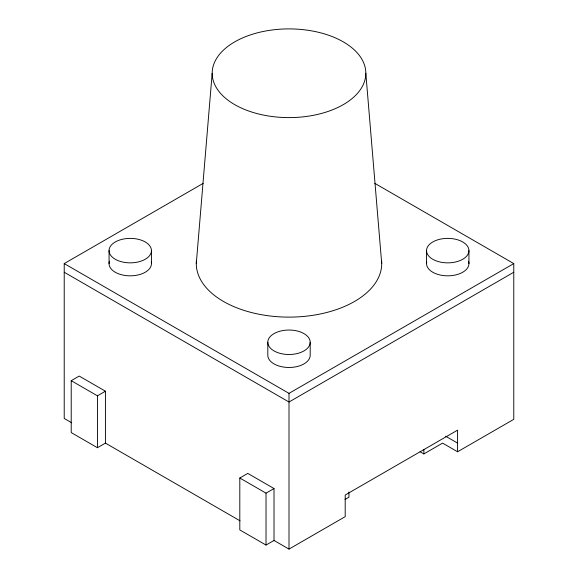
<?xml version="1.0" encoding="UTF-8"?>
<svg xmlns="http://www.w3.org/2000/svg" width="578" height="578" viewBox="0 0 578 578"><rect width="100%" height="100%" fill="white"/><g stroke="black" fill="none" stroke-linecap="round" stroke-linejoin="round"><path stroke-width="0.87" d="M196.282 263.59L212.177 73.254M71.715 422.785L64.223 418.458L64.223 263.59L203.145 183.385M105.427 443.116L97.444 447.726L71.217 432.59L71.217 380.678L79.208 376.068L105.427 391.205L105.427 443.116L240.014 520.814M71.217 380.678L97.444 395.822L105.427 391.205M64.223 263.59L289 393.365L513.777 263.59L513.777 419.325L457.581 451.772L442.596 443.116L423.869 453.932L420.011 451.707M513.777 272.245L289 402.021L64.223 272.245M274.015 540.452L266.024 545.061L239.805 529.918L239.805 478.006L247.789 473.396L274.015 488.54L274.015 540.452L289 549.1L345.196 516.66L345.196 495.028L457.581 430.14L457.581 451.772M239.805 478.006L266.024 493.15L274.015 488.54M345.037 499.443L348.939 497.188L348.939 492.001M374.855 183.385L513.777 263.59M445.595 436.195L457.581 443.116M365.823 73.254A76.823 44.354 0 0 1 250.592 111.662A76.823 44.354 0 0 1 250.592 34.839A76.823 44.354 0 0 1 365.823 73.254L381.718 263.59M468.939 250.614A21.191 12.232 0 0 1 437.149 261.213A21.191 12.232 0 0 1 437.149 240.022A21.191 12.232 0 0 1 468.939 250.614L468.939 263.59M426.557 250.614L426.557 263.59M423.869 449.605L423.869 453.932M310.191 342.27A21.191 12.232 0 0 1 278.401 352.862A21.191 12.232 0 0 1 278.401 331.671A21.191 12.232 0 0 1 310.191 342.27L310.191 355.246A21.191 12.232 0 0 1 289 367.478A21.191 12.232 0 0 1 267.809 355.246L267.809 342.27M289 393.365L289 549.1M266.024 493.15L266.024 545.061M151.443 250.614A21.191 12.232 0 0 1 119.653 261.213A21.191 12.232 0 0 1 119.653 240.022A21.191 12.232 0 0 1 151.443 250.614L151.443 263.59M109.061 250.614L109.061 263.59M97.444 395.822L97.444 447.726M381.603 260.981A92.718 53.53 0 0 1 289 317.12A92.718 53.53 0 0 1 196.397 260.981M468.534 261.205A21.191 12.232 0 0 1 448.441 275.822A21.191 12.232 0 0 1 426.737 261.993M151.263 261.993A21.191 12.232 0 0 1 129.559 275.822A21.191 12.232 0 0 1 109.466 261.205"/></g></svg>
